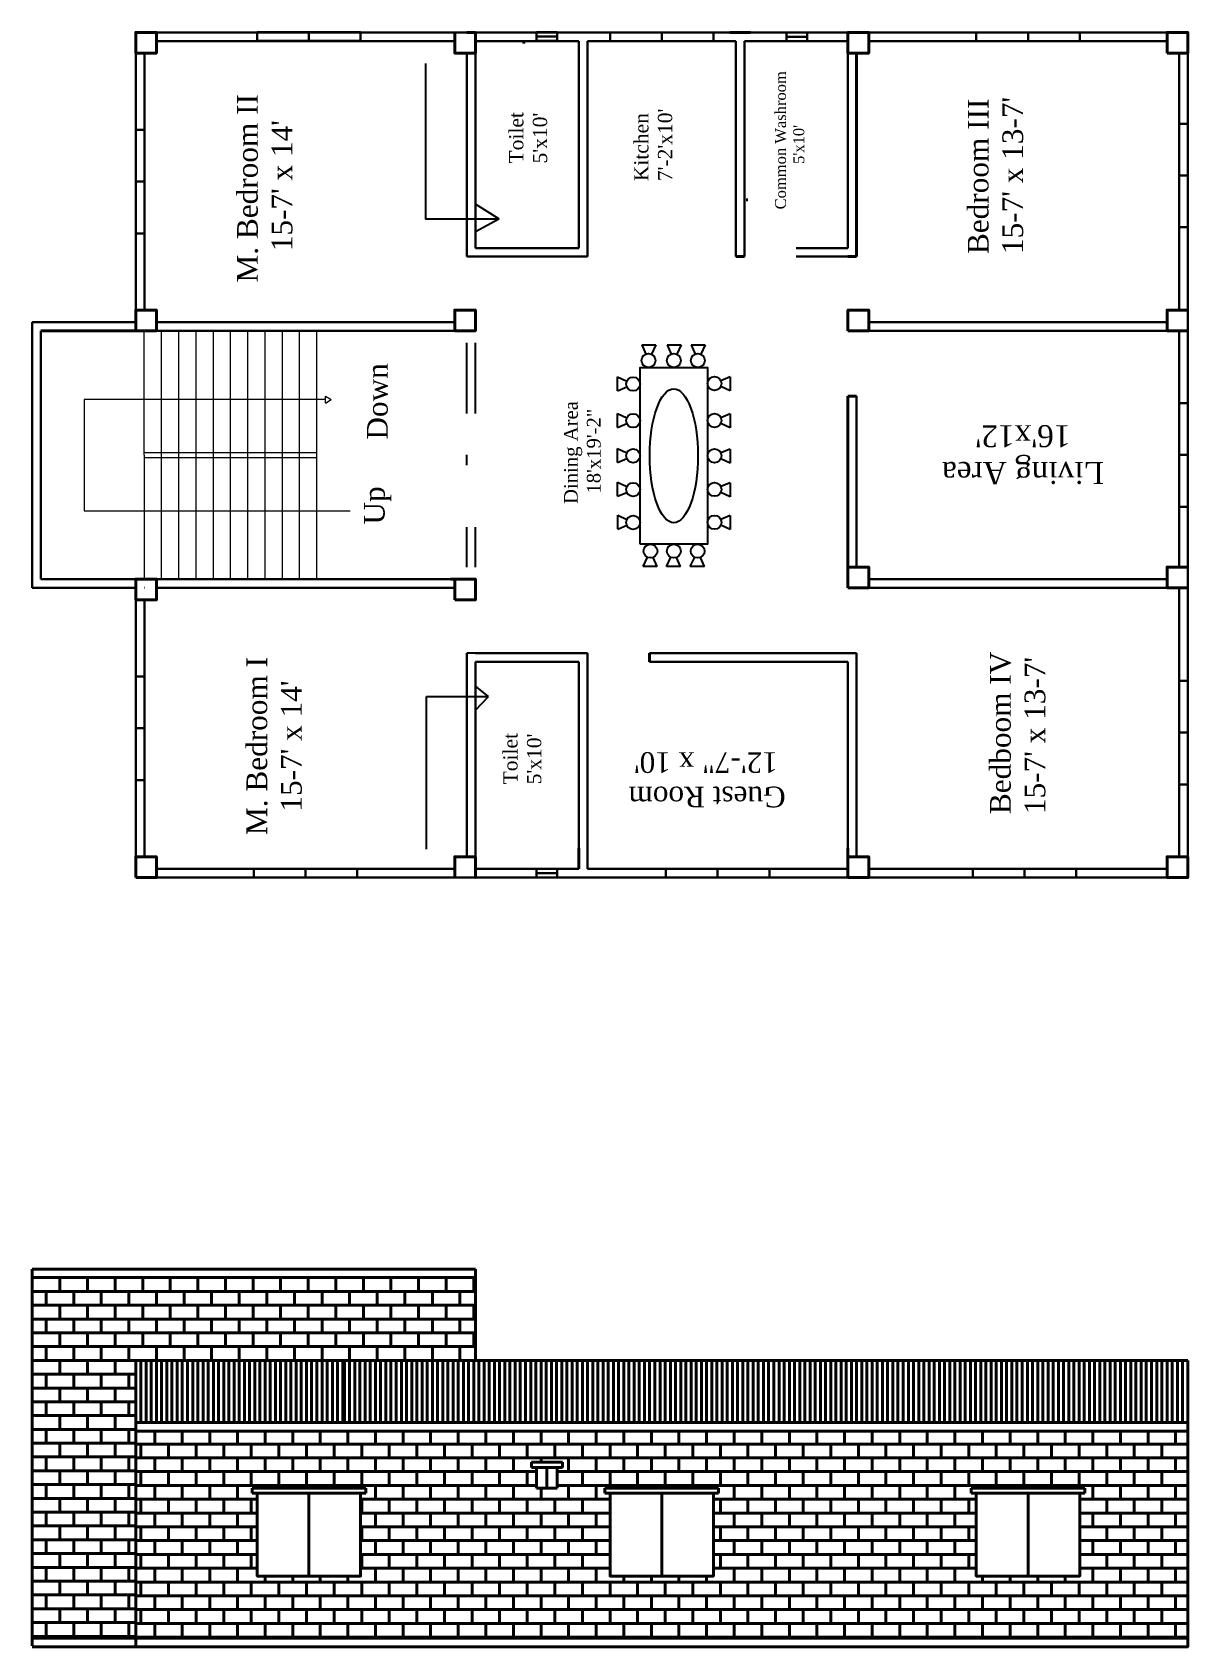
# Model space of a CAD drawing. Header units: inches. Extents: x -79350 to 491628, y -93215 to 155882.
# Drawn here: x -36423 to -35753, y -12134 to -11197 of the extents above; entities that cross this region are included whole.
import ezdxf

# ---------------------------------------------------------------- set-up
doc = ezdxf.new("R2010")
doc.units = ezdxf.units.IN
doc.header["$MEASUREMENT"] = 0
doc.layers.get('0').update_dxf_attribs({"lineweight": 30})
for name, color, linetype, lineweight in [('Column', 1, 'Continuous', 30), ('Letter', 7, 'Continuous', 20), ('LINE', 7, 'Continuous', 20)]:
    doc.layers.add(name, color=color, linetype=linetype, lineweight=lineweight)
doc.layers.add('Door', color=7, linetype='Continuous', lineweight=40, true_color=0x763422)
doc.layers.add('Window', color=7, linetype='Continuous', lineweight=30, true_color=0x6b99dd)
for name, color, linetype in [('Furnitures', 30, 'Continuous'), ('Stairs', 7, 'Continuous'), ('Wall', 7, 'Continuous')]:
    doc.layers.add(name, color=color, linetype=linetype)
doc.styles.get("Standard").update_dxf_attribs({"font": 'times.ttf', "height": 12})

msp = doc.modelspace()

# ---------------------------------------------------------------- hatches: boundary and pattern name
at = {"layer": 'LINE', "linetype": 'ByBlock', "lineweight": 40, "true_color": 0xcba65d}
h = msp.add_hatch(dxfattribs=at)
h.set_pattern_fill('AR-B816', color=43)
h.set_pattern_definition([(0, (1841, 0.5), (0, 8), []), (90, (1841, 0.5), (-8, 8), [8, -8])])
h.paths.add_polyline_path([(-36423, -11919.5), (-36423, -12128.5), (-36363, -12128.5), (-36363, -12008.5), (-36363, -12003.5), (-36363, -11967.5), (-36243, -11967.5), (-36166, -11967.5), (-36166, -11919.5)])
h = msp.add_hatch(dxfattribs=at)
h.set_pattern_fill('AR-B816', color=43)
h.paths.add_polyline_path([(-35753, -12008.5), (-36363, -12008.5), (-36363, -12128.5), (-35753, -12128.5)])
h.paths.add_polyline_path([(-36025, -12041.5), (-36025, -12044.5), (-36028, -12044.5), (-36028, -12092.5), (-36088, -12092.5), (-36088, -12044.5), (-36091, -12044.5), (-36091, -12041.5)], flags=16)
h.paths.add_polyline_path([(-36115.59, -12026.5), (-36115.59, -12029.5), (-36118.59, -12029.5), (-36118.59, -12041.5), (-36130.59, -12041.5), (-36130.59, -12029.5), (-36133.59, -12029.5), (-36133.59, -12026.5)], flags=16)
h.paths.add_polyline_path([(-36229.59, -12041.5), (-36229.59, -12044.5), (-36232.59, -12044.5), (-36232.59, -12092.5), (-36292.59, -12092.5), (-36292.59, -12044.5), (-36295.59, -12044.5), (-36295.59, -12041.5)], flags=16)
h.paths.add_polyline_path([(-35878.59, -12041.5), (-35812.59, -12041.5), (-35812.59, -12044.5), (-35815.59, -12044.5), (-35815.59, -12092.5), (-35875.59, -12092.5), (-35875.59, -12044.5), (-35878.59, -12044.5)], flags=16)

# ---------------------------------------------------------------- linework, layer by layer
for p, q in [((-36363, -11202.5), (-36363, -11197.5)), ((-36358, -11197.5), (-36363, -11197.5)), ((-36363, -11202.5), (-36363, -11365.5)), ((-35758, -11197.5), (-36358, -11197.5)), ((-36178, -11202.5), (-36351, -11202.5)), ((-36106, -11202.5), (-36166, -11202.5)), ((-36106, -11202.5), (-36106, -11322.5)), ((-36015, -11202.5), (-36101, -11202.5)), ((-36101, -11202.5), (-36101, -11327.5)), ((-36015, -11327.5), (-36015, -11202.5)), ((-36010, -11327.5), (-36010, -11202.5)), ((-36006.5, -11202.5), (-36010, -11202.5)), ((-35950, -11202.5), (-36006.5, -11202.5)), ((-35950, -11322.5), (-35950, -11202.5)), ((-35765, -11202.5), (-35938, -11202.5)), ((-35758, -11197.5), (-35753, -11197.5)), ((-35753, -11202.5), (-35753, -11197.5)), ((-35753, -11682.5), (-35753, -11202.5)), ((-36358, -11209.5), (-36358, -11358.5)), ((-36171, -11209.5), (-36171, -11327.5)), ((-36166, -11209.5), (-36166, -11322.5)), ((-35758, -11358.5), (-35758, -11209.5)), ((-36166, -11226.5), (-36166, -11322.5)), ((-36166, -11322.5), (-36106, -11322.5)), ((-35980, -11322.5), (-35950, -11322.5)), ((-36171, -11327.5), (-36101, -11327.5)), ((-35980, -11327.5), (-35950, -11327.5)), ((-36363, -11365.5), (-36423, -11365.5)), ((-36423, -11519.5), (-36423, -11365.5)), ((-36423, -11370.5), (-36423, -11370.5)), ((-36418, -11514.5), (-36418, -11370.5)), ((-36363, -11370.5), (-36358, -11370.5)), ((-36171, -11370.5), (-36358, -11370.5)), ((-36178, -11365.5), (-36351, -11365.5)), ((-35950, -11370.5), (-35950, -11365.5)), ((-35758, -11370.5), (-35945, -11370.5)), ((-35765, -11365.5), (-35938, -11365.5)), ((-35758, -11507.5), (-35758, -11370.5)), ((-35945, -11507.5), (-35945, -11408.49)), ((-36363, -11519.5), (-36423, -11519.5)), ((-36363, -11514.5), (-36418.04, -11514.5)), ((-36363, -11514.5), (-36358, -11514.5)), ((-36358, -11514.5), (-36171, -11514.5)), ((-36351, -11519.5), (-36178, -11519.5)), ((-36171, -11514.5), (-36171, -11514.62)), ((-35950, -11519.51), (-35950, -11514.5)), ((-35938, -11514.5), (-35765, -11514.5)), ((-35938, -11519.5), (-35765, -11519.5)), ((-35758, -11675.5), (-35758, -11519.5)), ((-36363, -11526.5), (-36363, -11682.5)), ((-36358, -11526.5), (-36358, -11675.5)), ((-36171, -11557.5), (-36171, -11658.5)), ((-36166, -11557.5), (-36101, -11557.5)), ((-36101, -11682.5), (-36101, -11557.5)), ((-36065, -11557.5), (-35945.04, -11557.5)), ((-35945, -11675.5), (-35945, -11557.5)), ((-36171, -11675.5), (-36171, -11562.5)), ((-36166, -11562.5), (-36166, -11659.17)), ((-36166, -11675.5), (-36166, -11562.5)), ((-36166, -11562.5), (-36106, -11562.5)), ((-36106, -11682.5), (-36106, -11562.5)), ((-36065, -11562.5), (-35950, -11562.5)), ((-35950, -11682.5), (-35950, -11562.5)), ((-36363, -11682.5), (-36363, -11687.5)), ((-36358, -11687.5), (-36363, -11687.5)), ((-36358, -11687.5), (-35758, -11687.5)), ((-36351, -11682.5), (-36178, -11682.5)), ((-36166, -11682.5), (-36106, -11682.5)), ((-36101, -11682.5), (-35950, -11682.5)), ((-35938, -11682.5), (-35765, -11682.5)), ((-35758, -11687.5), (-35753, -11687.5)), ((-35753, -11682.5), (-35753, -11687.5))]:
    msp.add_line(p, q)
at = {"lineweight": 20}
for p, q in [((-36358, -11514.5), (-36358.04, -11370.5)), ((-36348, -11514.5), (-36348, -11370.5)), ((-36338, -11514.5), (-36338, -11370.5)), ((-36328, -11514.5), (-36328, -11370.5)), ((-36318, -11514.5), (-36318, -11370.5)), ((-36308, -11514.5), (-36308, -11370.5)), ((-36298, -11514.5), (-36298, -11370.5)), ((-36288, -11514.5), (-36288, -11370.5)), ((-36278, -11514.5), (-36278, -11370.5)), ((-36268, -11514.5), (-36268, -11370.5)), ((-36258, -11514.5), (-36258, -11370.5)), ((-36253.03, -11410.4), (-36392.93, -11410.4)), ((-36392.93, -11410.4), (-36392.93, -11474.89)), ((-36253.03, -11412.44), (-36253.03, -11408.4)), ((-36253.03, -11408.4), (-36249.6, -11410.4)), ((-36253.03, -11412.44), (-36249.6, -11410.4)), ((-36358, -11441), (-36258, -11441)), ((-36358, -11444), (-36258, -11444)), ((-36392.93, -11474.89), (-36238.76, -11474.89))]:
    msp.add_line(p, q, dxfattribs=at)
at = {"color": 39, "lineweight": 25, "true_color": 0x633d32}
for p, q in [((-36069.57, -11378.72), (-36061.43, -11378.72)), ((-36069.57, -11378.72), (-36067.27, -11384.02)), ((-36061.43, -11378.72), (-36063.96, -11384.07)), ((-36054.89, -11378.72), (-36046.75, -11378.72)), ((-36054.89, -11378.72), (-36052.59, -11384.02)), ((-36046.75, -11378.72), (-36049.29, -11384.07)), ((-36040.93, -11378.72), (-36032.79, -11378.72)), ((-36040.93, -11378.72), (-36038.63, -11384.02)), ((-36032.79, -11378.72), (-36035.32, -11384.07)), ((-36083.6, -11405.25), (-36083.6, -11397.12)), ((-36083.6, -11397.12), (-36078.24, -11399.65)), ((-36018.4, -11397.21), (-36023.71, -11399.51)), ((-36018.4, -11397.21), (-36018.4, -11405.35)), ((-36083.6, -11405.25), (-36078.29, -11402.95)), ((-36018.4, -11405.35), (-36023.76, -11402.82)), ((-36083.6, -11426.5), (-36083.6, -11418.37)), ((-36083.6, -11418.37), (-36078.24, -11420.9)), ((-36018.4, -11418.59), (-36023.71, -11420.89)), ((-36018.4, -11418.59), (-36018.4, -11426.73)), ((-36083.6, -11426.5), (-36078.29, -11424.21)), ((-36018.4, -11426.73), (-36023.76, -11424.2)), ((-36083.6, -11446.85), (-36083.6, -11438.71)), ((-36083.6, -11438.71), (-36078.24, -11441.24)), ((-36083.6, -11446.85), (-36078.29, -11444.55)), ((-36018.4, -11447.2), (-36023.76, -11444.67)), ((-36018.4, -11439.07), (-36023.71, -11441.36)), ((-36018.4, -11439.07), (-36018.4, -11447.2)), ((-36083.6, -11466.48), (-36083.6, -11458.35)), ((-36083.6, -11458.35), (-36078.24, -11460.88)), ((-36083.6, -11466.48), (-36078.29, -11464.19)), ((-36018.4, -11466.71), (-36023.76, -11464.18)), ((-36018.4, -11458.57), (-36023.71, -11460.87)), ((-36018.4, -11458.57), (-36018.4, -11466.71)), ((-36083.55, -11485.58), (-36083.55, -11477.44)), ((-36083.55, -11477.44), (-36078.2, -11479.97)), ((-36083.55, -11485.58), (-36078.25, -11483.28)), ((-36018.4, -11485.81), (-36023.76, -11483.28)), ((-36018.4, -11477.68), (-36023.71, -11479.97)), ((-36018.4, -11477.68), (-36018.4, -11485.81)), ((-36068.8, -11507.2), (-36066.27, -11501.84)), ((-36060.67, -11507.2), (-36062.96, -11501.9)), ((-36055.24, -11507.2), (-36052.71, -11501.84)), ((-36047.11, -11507.2), (-36049.41, -11501.9)), ((-36041.43, -11507.2), (-36038.9, -11501.84)), ((-36033.29, -11507.2), (-36035.59, -11501.9)), ((-36060.67, -11507.2), (-36068.8, -11507.2)), ((-36047.11, -11507.2), (-36055.24, -11507.2)), ((-36033.29, -11507.2), (-36041.43, -11507.2))]:
    msp.add_line(p, q, dxfattribs=at)
at = {"color": 200, "lineweight": 20}
msp.add_line((-36249.6, -11410.4), (-36249.6, -11410.4), dxfattribs=at)
at = {"color": 39, "lineweight": 25, "true_color": 0x633d32}
msp.add_lwpolyline([(-36070.6, -11494.2), (-36070.6, -11391.71), (-36031.4, -11391.71), (-36031.4, -11494.2)], close=True, dxfattribs=at)
for centre in [(-36065.68, -11387.7), (-36051, -11387.7), (-36037.04, -11387.7), (-36074.61, -11401.36), (-36027.39, -11401.1), (-36074.61, -11422.61), (-36027.39, -11422.48), (-36074.61, -11442.96), (-36027.39, -11442.96), (-36074.61, -11462.59), (-36027.39, -11462.46), (-36074.57, -11481.69), (-36027.39, -11481.57), (-36064.56, -11498.21), (-36051, -11498.21), (-36037.18, -11498.21)]:
    msp.add_circle(centre, 4.01, dxfattribs=at)
at = {"layer": 'Column'}
for p, q in [((-36363, -11202.5), (-36363, -11197.5)), ((-36363, -11197.5), (-36358.04, -11197.5)), ((-36015, -11197.5), (-36010, -11197.5)), ((-35950, -11197.5), (-35945, -11197.5)), ((-35950, -11197.5), (-35950, -11202.5)), ((-35758, -11197.5), (-35753, -11197.5)), ((-35753, -11202.5), (-35753, -11197.5)), ((-36423, -11370.5), (-36423, -11370.5)), ((-36363, -11370.5), (-36363, -11365.5)), ((-36358.04, -11370.5), (-36363, -11370.5)), ((-36171.29, -11370.5), (-36166, -11370.5)), ((-35950, -11370.5), (-35950, -11365.5)), ((-35950, -11370.5), (-35945, -11370.5)), ((-35758, -11370.5), (-35753, -11370.5)), ((-36363, -11514.5), (-36358.04, -11514.5)), ((-36166, -11514.5), (-36171, -11514.5)), ((-35950, -11519.51), (-35950, -11514.5)), ((-36363, -11687.5), (-36363, -11682.5)), ((-36358.04, -11687.5), (-36363, -11687.5)), ((-36166.04, -11684.5), (-36166.04, -11687.5)), ((-35950, -11682.5), (-35950, -11687.5)), ((-35950, -11687.5), (-35945, -11687.5)), ((-35758, -11687.5), (-35753, -11687.5)), ((-35753, -11687.5), (-35753, -11682.5))]:
    msp.add_line(p, q, dxfattribs=at)
at = {"layer": 'Column', "lineweight": 40}
for p, q in [((-36358, -11197.5), (-36363, -11197.5)), ((-36006.5, -11197.5), (-36018.5, -11197.5)), ((-35941.5, -11197.5), (-35950, -11197.5)), ((-35765, -11197.5), (-35765, -11209.5)), ((-35753, -11197.5), (-35765, -11197.5)), ((-35753, -11209.5), (-35753, -11197.5)), ((-36363, -11209.5), (-36358, -11209.5)), ((-36174.5, -11209.5), (-36166, -11209.5)), ((-35950, -11209.5), (-35941.5, -11209.5)), ((-35765, -11209.5), (-35753, -11209.5)), ((-36358, -11358.5), (-36363, -11358.5)), ((-35765, -11362), (-35765, -11370.5)), ((-36363, -11370.5), (-36358, -11370.5)), ((-36358, -11514.5), (-36363, -11514.5)), ((-35765, -11514.5), (-35765, -11519.5)), ((-36363, -11526.5), (-36358, -11526.5)), ((-36363, -11675.5), (-36363, -11687.5)), ((-36351, -11675.5), (-36363, -11675.5)), ((-36351, -11687.5), (-36351, -11675.5)), ((-36166, -11675.5), (-36174.5, -11675.5)), ((-35941.5, -11675.5), (-35950, -11675.5)), ((-35765, -11675.5), (-35765, -11687.5)), ((-35753, -11675.5), (-35765, -11675.5)), ((-35753, -11687.5), (-35753, -11675.5)), ((-36363, -11687.5), (-36351, -11687.5)), ((-36166.04, -11687.5), (-36166, -11687.5)), ((-35950, -11687.5), (-35941.5, -11687.5)), ((-35765, -11687.5), (-35753, -11687.5))]:
    msp.add_line(p, q, dxfattribs=at)
at = {"layer": 'Column', "color": 7, "lineweight": 40}
for points in [[(-36363, -11209.5), (-36363, -11197.5), (-36351, -11197.5), (-36351, -11209.5)], [(-36363, -11209.5), (-36363, -11197.5), (-36351, -11197.5), (-36351, -11209.5)], [(-35950, -11209.5), (-35950, -11197.5), (-35938, -11197.5), (-35938, -11209.5)], [(-35765, -11209.5), (-35765, -11197.5), (-35753, -11197.5), (-35753, -11209.5)], [(-35765, -11209.5), (-35765, -11197.5), (-35753, -11197.5), (-35753, -11209.5)], [(-36363, -11370.5), (-36363, -11358.5), (-36351, -11358.5), (-36351, -11370.5)], [(-36363, -11370.5), (-36363, -11358.5), (-36351, -11358.5), (-36351, -11370.5)], [(-36178, -11370.5), (-36178, -11358.5), (-36166, -11358.5), (-36166, -11370.5)], [(-35950, -11370.5), (-35950, -11358.5), (-35938, -11358.5), (-35938, -11370.5)], [(-35950, -11519.5), (-35950, -11507.5), (-35938, -11507.5), (-35938, -11519.5)], [(-36363, -11526.5), (-36363, -11514.5), (-36351, -11514.5), (-36351, -11526.5)], [(-36363, -11526.5), (-36363, -11514.5), (-36351, -11514.5), (-36351, -11526.5)], [(-36178, -11526.5), (-36178, -11514.5), (-36166, -11514.5), (-36166, -11526.5)], [(-36166, -11670.5), (-36166, -11670.5)], [(-36363, -11687.5), (-36363, -11675.5), (-36351, -11675.5), (-36351, -11687.5)], [(-35950, -11687.5), (-35950, -11675.5), (-35938, -11675.5), (-35938, -11687.5)], [(-35950, -11687.5), (-35950, -11675.5), (-35938, -11675.5), (-35938, -11687.5)], [(-35765, -11687.5), (-35765, -11675.5), (-35753, -11675.5), (-35753, -11687.5)], [(-35765, -11687.5), (-35765, -11675.5), (-35753, -11675.5), (-35753, -11687.5)]]:
    msp.add_lwpolyline(points, close=True, dxfattribs=at)
for points in [[(-36166, -11197.5), (-36166, -11209.5), (-36178, -11209.5), (-36178, -11197.5)], [(-36018.5, -11197.5), (-36006.5, -11197.5)], [(-35753, -11370.5), (-35765, -11370.5), (-35765, -11358.5), (-35753, -11358.5)], [(-35753, -11519.5), (-35765, -11519.5), (-35765, -11507.5), (-35753, -11507.5)], [(-36180.5, -11514.5), (-36168.5, -11514.5)], [(-36168.5, -11526.5), (-36178, -11526.5)], [(-36106, -11682.5), (-36106, -11670.5)], [(-35950, -11682.5), (-35950, -11670.5)], [(-36178, -11682.5), (-36178, -11675.5)], [(-36178, -11687.5), (-36178, -11675.5), (-36166, -11675.5), (-36166, -11687.5), (-36166.04, -11687.5)], [(-36166, -11675.5), (-36166, -11682.5)], [(-35938, -11675.5), (-35938, -11682.5)]]:
    msp.add_lwpolyline(points, dxfattribs=at)
at = {"layer": 'Door'}
for p, q in [((-36171, -11197.5), (-36166, -11197.5)), ((-36138, -11203.92), (-36138, -11202.92)), ((-36008, -11294.5), (-36009, -11294.5)), ((-36171, -11370.5), (-36171.29, -11370.5)), ((-36171, -11370.5), (-36166, -11370.5)), ((-35950, -11365.5), (-35950, -11370.5)), ((-35950, -11370.5), (-35945, -11370.5)), ((-36171, -11514.5), (-36166, -11514.5)), ((-35950, -11514.5), (-35950, -11519.51)), ((-35950, -11519.51), (-35950, -11519.51)), ((-36166.04, -11687.5), (-36166.04, -11684.5))]:
    msp.add_line(p, q, dxfattribs=at)
msp.add_arc((-35948.39, -11518.23), 39.41, 274.88382, 274.93654, dxfattribs=at)
at = {"layer": 'Furnitures', "color": 39, "lineweight": 25, "true_color": 0x633d32}
msp.add_ellipse((-36051, -11442.96), major_axis=(0, 38.81), ratio=0.360547, dxfattribs=at)
at = {"layer": 'LINE', "lineweight": 40}
for p, q in [((-35945.04, -11209.5), (-35945.04, -11327.5)), ((-36015, -11327.5), (-36010, -11327.5)), ((-35945.04, -11327.5), (-35950, -11327.5)), ((-35950, -11327.5), (-35945.04, -11327.5)), ((-36418, -11370.5), (-36363, -11370.5)), ((-35950, -11514.5), (-35950, -11408.5)), ((-35950, -11408.5), (-35945, -11408.5)), ((-36065, -11557.5), (-36065, -11562.5))]:
    msp.add_line(p, q, dxfattribs=at)
at = {"layer": 'LINE', "linetype": 'ByBlock', "lineweight": 40}
for p, q in [((-36166, -11914.5), (-36423, -11914.5)), ((-36423, -11914.5), (-36423, -11919.5)), ((-36166, -11914.5), (-36166, -11919.5)), ((-36166, -11919.5), (-36423, -11919.5)), ((-36423, -11919.5), (-36423, -12133)), ((-36166, -11967.5), (-36166, -11919.5)), ((-35753, -12008.5), (-36363, -12008.5)), ((-36133.59, -12029.5), (-36133.59, -12026.5)), ((-36115.59, -12026.5), (-36133.59, -12026.5)), ((-36115.59, -12029.5), (-36115.59, -12026.5)), ((-36130.59, -12029.5), (-36133.59, -12029.5)), ((-36130.59, -12041.5), (-36130.59, -12029.5)), ((-36130.59, -12029.5), (-36118.59, -12029.5)), ((-36124.59, -12029.5), (-36124.59, -12041.5)), ((-36118.59, -12029.5), (-36118.59, -12041.5)), ((-36118.59, -12029.5), (-36115.59, -12029.5)), ((-36295.59, -12044.5), (-36295.59, -12041.5)), ((-36229.59, -12041.5), (-36295.59, -12041.5)), ((-36292.59, -12044.5), (-36295.59, -12044.5)), ((-36262.59, -12044.5), (-36262.59, -12092.5)), ((-36232.59, -12044.5), (-36229.59, -12044.5)), ((-36229.59, -12044.5), (-36229.59, -12041.5)), ((-36118.59, -12041.5), (-36130.59, -12041.5)), ((-36091, -12044.5), (-36091, -12041.5)), ((-36025, -12041.5), (-36091, -12041.5)), ((-36088, -12044.5), (-36091, -12044.5)), ((-36058, -12044.5), (-36058, -12092.5)), ((-36028, -12044.5), (-36025, -12044.5)), ((-36025, -12044.5), (-36025, -12041.5)), ((-35878.59, -12044.5), (-35878.59, -12041.5)), ((-35812.59, -12041.5), (-35878.59, -12041.5)), ((-35875.59, -12044.5), (-35878.59, -12044.5)), ((-35845.59, -12044.5), (-35845.59, -12092.5)), ((-35815.59, -12044.5), (-35812.59, -12044.5)), ((-35812.59, -12044.5), (-35812.59, -12041.5)), ((-36363, -12128.5), (-36423, -12128.5)), ((-35753, -12128.5), (-36363, -12128.5)), ((-36363, -12133.5), (-36423, -12133.5))]:
    msp.add_line(p, q, dxfattribs=at)
at = {"layer": 'LINE', "color": 135, "linetype": 'ByBlock', "lineweight": 40}
for p, q in [((-36243, -11967.5), (-36363, -11967.5)), ((-36363, -12003.5), (-36363, -11967.5)), ((-36360, -12003.5), (-36360, -11967.5)), ((-36360, -12003.5), (-36360, -11967.5)), ((-36357, -12003.5), (-36357, -11967.5)), ((-36354, -12003.5), (-36354, -11967.5)), ((-36351, -12003.5), (-36351, -11967.5)), ((-36348, -12003.5), (-36348, -11967.5)), ((-36348, -12003.5), (-36348, -11967.5)), ((-36345, -12003.5), (-36345, -11967.5)), ((-36345, -12003.5), (-36345, -11967.5)), ((-36342, -12003.5), (-36342, -11967.5)), ((-36339, -12003.5), (-36339, -11967.5)), ((-36336, -12003.5), (-36336, -11967.5)), ((-36333, -12003.5), (-36333, -11967.5)), ((-36333, -12003.5), (-36333, -11967.5)), ((-36330, -12003.5), (-36330, -11967.5)), ((-36327, -12003.5), (-36327, -11967.5)), ((-36324, -12003.5), (-36324, -11967.5)), ((-36321, -12003.5), (-36321, -11967.5)), ((-36318, -12003.5), (-36318, -11967.5)), ((-36318, -12003.5), (-36318, -11967.5)), ((-36315, -12003.5), (-36315, -11967.5)), ((-36312, -12003.5), (-36312, -11967.5)), ((-36309, -12003.5), (-36309, -11967.5)), ((-36306, -12003.5), (-36306, -11967.5)), ((-36303, -12003.5), (-36303, -11967.5)), ((-36303, -12003.5), (-36303, -11967.5)), ((-36300, -12003.5), (-36300, -11967.5)), ((-36297, -12003.5), (-36297, -11967.5)), ((-36294, -12003.5), (-36294, -11967.5)), ((-36291, -12003.5), (-36291, -11967.5)), ((-36291, -12003.5), (-36291, -11967.5)), ((-36288, -12003.5), (-36288, -11967.5)), ((-36288, -12003.5), (-36288, -11967.5)), ((-36285, -12003.5), (-36285, -11967.5)), ((-36282, -12003.5), (-36282, -11967.5)), ((-36279, -12003.5), (-36279, -11967.5)), ((-36276, -12003.5), (-36276, -11967.5)), ((-36276, -12003.5), (-36276, -11967.5)), ((-36273, -12003.5), (-36273, -11967.5)), ((-36270, -12003.5), (-36270, -11967.5)), ((-36267, -12003.5), (-36267, -11967.5)), ((-36264, -12003.5), (-36264, -11967.5)), ((-36261, -12003.5), (-36261, -11967.5)), ((-36261, -12003.5), (-36261, -11967.5)), ((-36258, -12003.5), (-36258, -11967.5)), ((-36255, -12003.5), (-36255, -11967.5)), ((-36252, -12003.5), (-36252, -11967.5)), ((-36249, -12003.5), (-36249, -11967.5)), ((-36246, -12003.5), (-36246, -11967.5)), ((-35753, -11967.5), (-36243, -11967.5)), ((-36243, -11967.5), (-36243, -12003.5)), ((-36243, -12003.5), (-36243, -11967.5)), ((-36242, -12003.5), (-36242, -11967.5)), ((-36242, -12003.5), (-36242, -11967.5)), ((-36239, -12003.5), (-36239, -11967.5)), ((-36236, -12003.5), (-36236, -11967.5)), ((-36233, -12003.5), (-36233, -11967.5)), ((-36230, -12003.5), (-36230, -11967.5)), ((-36227, -12003.5), (-36227, -11967.5)), ((-36227, -12003.5), (-36227, -11967.5)), ((-36224, -12003.5), (-36224, -11967.5)), ((-36221, -12003.5), (-36221, -11967.5)), ((-36218, -12003.5), (-36218, -11967.5)), ((-36215, -12003.5), (-36215, -11967.5)), ((-36212, -12003.5), (-36212, -11967.5)), ((-36212, -12003.5), (-36212, -11967.5)), ((-36209, -12003.5), (-36209, -11967.5)), ((-36206, -12003.5), (-36206, -11967.5)), ((-36203, -12003.5), (-36203, -11967.5)), ((-36200, -12003.5), (-36200, -11967.5)), ((-36200, -12003.5), (-36200, -11967.5)), ((-36197, -12003.5), (-36197, -11967.5)), ((-36197, -12003.5), (-36197, -11967.5)), ((-36194, -12003.5), (-36194, -11967.5)), ((-36191, -12003.5), (-36191, -11967.5)), ((-36188, -12003.5), (-36188, -11967.5)), ((-36185, -12003.5), (-36185, -11967.5)), ((-36185, -12003.5), (-36185, -11967.5)), ((-36182, -12003.5), (-36182, -11967.5)), ((-36179, -12003.5), (-36179, -11967.5)), ((-36176, -12003.5), (-36176, -11967.5)), ((-36173, -12003.5), (-36173, -11967.5)), ((-36170, -12003.5), (-36170, -11967.5)), ((-36170, -12003.5), (-36170, -11967.5)), ((-36167, -12003.5), (-36167, -11967.5)), ((-36164, -12003.5), (-36164, -11967.5)), ((-36161, -12003.5), (-36161, -11967.5)), ((-36158, -12003.5), (-36158, -11967.5)), ((-36155, -12003.5), (-36155, -11967.5)), ((-36155, -12003.5), (-36155, -11967.5)), ((-36152, -12003.5), (-36152, -11967.5)), ((-36149, -12003.5), (-36149, -11967.5)), ((-36146, -12003.5), (-36146, -11967.5)), ((-36143, -12003.5), (-36143, -11967.5)), ((-36143, -12003.5), (-36143, -11967.5)), ((-36140, -12003.5), (-36140, -11967.5)), ((-36140, -12003.5), (-36140, -11967.5)), ((-36137, -12003.5), (-36137, -11967.5)), ((-36134, -12003.5), (-36134, -11967.5)), ((-36131, -12003.5), (-36131, -11967.5)), ((-36128, -12003.5), (-36128, -11967.5)), ((-36128, -12003.5), (-36128, -11967.5)), ((-36125, -12003.5), (-36125, -11967.5)), ((-36122, -12003.5), (-36122, -11967.5)), ((-36119, -12003.5), (-36119, -11967.5)), ((-36116, -12003.5), (-36116, -11967.5)), ((-36113, -12003.5), (-36113, -11967.5)), ((-36113, -12003.5), (-36113, -11967.5)), ((-36110, -12003.5), (-36110, -11967.5)), ((-36107, -12003.5), (-36107, -11967.5)), ((-36104, -12003.5), (-36104, -11967.5)), ((-36101, -12003.5), (-36101, -11967.5)), ((-36098, -12003.5), (-36098, -11967.5)), ((-36098, -12003.5), (-36098, -11967.5)), ((-36095, -12003.5), (-36095, -11967.5)), ((-36092, -12003.5), (-36092, -11967.5)), ((-36089, -12003.5), (-36089, -11967.5)), ((-36086, -12003.5), (-36086, -11967.5)), ((-36086, -12003.5), (-36086, -11967.5)), ((-36083, -12003.5), (-36083, -11967.5)), ((-36083, -12003.5), (-36083, -11967.5)), ((-36080, -12003.5), (-36080, -11967.5)), ((-36077, -12003.5), (-36077, -11967.5)), ((-36074, -12003.5), (-36074, -11967.5)), ((-36071, -12003.5), (-36071, -11967.5)), ((-36071, -12003.5), (-36071, -11967.5)), ((-36068, -12003.5), (-36068, -11967.5)), ((-36065, -12003.5), (-36065, -11967.5)), ((-36062, -12003.5), (-36062, -11967.5)), ((-36059, -12003.5), (-36059, -11967.5)), ((-36056, -12003.5), (-36056, -11967.5)), ((-36056, -12003.5), (-36056, -11967.5)), ((-36053, -12003.5), (-36053, -11967.5)), ((-36050, -12003.5), (-36050, -11967.5)), ((-36047, -12003.5), (-36047, -11967.5)), ((-36044, -12003.5), (-36044, -11967.5)), ((-36041, -12003.5), (-36041, -11967.5)), ((-36041, -12003.5), (-36041, -11967.5)), ((-36038, -12003.5), (-36038, -11967.5)), ((-36035, -12003.5), (-36035, -11967.5)), ((-36032, -12003.5), (-36032, -11967.5)), ((-36029, -12003.5), (-36029, -11967.5)), ((-36029, -12003.5), (-36029, -11967.5)), ((-36026, -12003.5), (-36026, -11967.5)), ((-36026, -12003.5), (-36026, -11967.5)), ((-36023, -12003.5), (-36023, -11967.5)), ((-36020, -12003.5), (-36020, -11967.5)), ((-36017, -12003.5), (-36017, -11967.5)), ((-36014, -12003.5), (-36014, -11967.5)), ((-36014, -12003.5), (-36014, -11967.5)), ((-36011, -12003.5), (-36011, -11967.5)), ((-36008, -12003.5), (-36008, -11967.5)), ((-36005, -12003.5), (-36005, -11967.5)), ((-36002, -12003.5), (-36002, -11967.5)), ((-35999, -12003.5), (-35999, -11967.5)), ((-35999, -12003.5), (-35999, -11967.5)), ((-35996, -12003.5), (-35996, -11967.5)), ((-35993, -12003.5), (-35993, -11967.5)), ((-35990, -12003.5), (-35990, -11967.5)), ((-35987, -12003.5), (-35987, -11967.5)), ((-35984, -12003.5), (-35984, -11967.5)), ((-35984, -12003.5), (-35984, -11967.5)), ((-35981, -12003.5), (-35981, -11967.5)), ((-35978, -12003.5), (-35978, -11967.5)), ((-35975, -12003.5), (-35975, -11967.5)), ((-35972, -12003.5), (-35972, -11967.5)), ((-35972, -12003.5), (-35972, -11967.5)), ((-35969, -12003.5), (-35969, -11967.5)), ((-35969, -12003.5), (-35969, -11967.5)), ((-35966, -12003.5), (-35966, -11967.5)), ((-35963, -12003.5), (-35963, -11967.5)), ((-35960, -12003.5), (-35960, -11967.5)), ((-35957, -12003.5), (-35957, -11967.5)), ((-35957, -12003.5), (-35957, -11967.5)), ((-35954, -12003.5), (-35954, -11967.5)), ((-35951, -12003.5), (-35951, -11967.5)), ((-35948, -12003.5), (-35948, -11967.5)), ((-35945, -12003.5), (-35945, -11967.5)), ((-35942, -12003.5), (-35942, -11967.5)), ((-35942, -12003.5), (-35942, -11967.5)), ((-35939, -12003.5), (-35939, -11967.5)), ((-35936, -12003.5), (-35936, -11967.5)), ((-35933, -12003.5), (-35933, -11967.5)), ((-35930, -12003.5), (-35930, -11967.5)), ((-35927, -12003.5), (-35927, -11967.5)), ((-35927, -12003.5), (-35927, -11967.5)), ((-35924, -12003.5), (-35924, -11967.5)), ((-35921, -12003.5), (-35921, -11967.5)), ((-35918, -12003.5), (-35918, -11967.5)), ((-35915, -12003.5), (-35915, -11967.5)), ((-35915, -12003.5), (-35915, -11967.5)), ((-35912, -12003.5), (-35912, -11967.5)), ((-35912, -12003.5), (-35912, -11967.5)), ((-35909, -12003.5), (-35909, -11967.5)), ((-35906, -12003.5), (-35906, -11967.5)), ((-35903, -12003.5), (-35903, -11967.5)), ((-35900, -12003.5), (-35900, -11967.5)), ((-35900, -12003.5), (-35900, -11967.5)), ((-35897, -12003.5), (-35897, -11967.5)), ((-35894, -12003.5), (-35894, -11967.5)), ((-35891, -12003.5), (-35891, -11967.5)), ((-35888, -12003.5), (-35888, -11967.5)), ((-35885, -12003.5), (-35885, -11967.5)), ((-35885, -12003.5), (-35885, -11967.5)), ((-35882, -12003.5), (-35882, -11967.5)), ((-35879, -12003.5), (-35879, -11967.5)), ((-35876, -12003.5), (-35876, -11967.5)), ((-35873, -12003.5), (-35873, -11967.5)), ((-35870, -12003.5), (-35870, -11967.5)), ((-35870, -12003.5), (-35870, -11967.5)), ((-35867, -12003.5), (-35867, -11967.5)), ((-35864, -12003.5), (-35864, -11967.5)), ((-35861, -12003.5), (-35861, -11967.5)), ((-35858, -12003.5), (-35858, -11967.5)), ((-35858, -12003.5), (-35858, -11967.5)), ((-35855, -12003.5), (-35855, -11967.5)), ((-35855, -12003.5), (-35855, -11967.5)), ((-35852, -12003.5), (-35852, -11967.5)), ((-35849, -12003.5), (-35849, -11967.5)), ((-35846, -12003.5), (-35846, -11967.5)), ((-35843, -12003.5), (-35843, -11967.5)), ((-35843, -12003.5), (-35843, -11967.5)), ((-35840, -12003.5), (-35840, -11967.5)), ((-35837, -12003.5), (-35837, -11967.5)), ((-35834, -12003.5), (-35834, -11967.5)), ((-35831, -12003.5), (-35831, -11967.5)), ((-35828, -12003.5), (-35828, -11967.5)), ((-35828, -12003.5), (-35828, -11967.5)), ((-35825, -12003.5), (-35825, -11967.5)), ((-35822, -12003.5), (-35822, -11967.5)), ((-35819, -12003.5), (-35819, -11967.5)), ((-35816, -12003.5), (-35816, -11967.5)), ((-35813, -12003.5), (-35813, -11967.5)), ((-35813, -12003.5), (-35813, -11967.5)), ((-35810, -12003.5), (-35810, -11967.5)), ((-35807, -12003.5), (-35807, -11967.5)), ((-35804, -12003.5), (-35804, -11967.5)), ((-35801, -12003.5), (-35801, -11967.5)), ((-35801, -12003.5), (-35801, -11967.5)), ((-35798, -12003.5), (-35798, -11967.5)), ((-35798, -12003.5), (-35798, -11967.5)), ((-35795, -12003.5), (-35795, -11967.5)), ((-35792, -12003.5), (-35792, -11967.5)), ((-35789, -12003.5), (-35789, -11967.5)), ((-35786, -12003.5), (-35786, -11967.5)), ((-35786, -12003.5), (-35786, -11967.5)), ((-35783, -12003.5), (-35783, -11967.5)), ((-35780, -12003.5), (-35780, -11967.5)), ((-35777, -12003.5), (-35777, -11967.5)), ((-35774, -12003.5), (-35774, -11967.5)), ((-35771, -12003.5), (-35771, -11967.5)), ((-35771, -12003.5), (-35771, -11967.5)), ((-35768, -12003.5), (-35768, -11967.5)), ((-35765, -12003.5), (-35765, -11967.5)), ((-35762, -12003.5), (-35762, -11967.5)), ((-35759, -12003.5), (-35759, -11967.5)), ((-35756, -12003.5), (-35756, -11967.5)), ((-35753, -12003.5), (-35753, -11967.5))]:
    msp.add_line(p, q, dxfattribs=at)
at = {"layer": 'LINE', "linetype": 'ByBlock', "lineweight": 40}
for points in [[(-35753, -12003.5), (-36363, -12003.5), (-36363, -12008.5), (-35753, -12008.5)], [(-35753, -12008.5), (-36363, -12008.5), (-36363, -12128.5), (-35753, -12128.5)], [(-36232.59, -12044.5), (-36292.59, -12044.5), (-36292.59, -12092.5), (-36232.59, -12092.5)], [(-36028, -12044.5), (-36088, -12044.5), (-36088, -12092.5), (-36028, -12092.5)], [(-35815.59, -12044.5), (-35875.59, -12044.5), (-35875.59, -12092.5), (-35815.59, -12092.5)], [(-35753, -12128.5), (-36363, -12128.5), (-36363, -12133.5), (-35753, -12133.5)]]:
    msp.add_lwpolyline(points, close=True, dxfattribs=at)
at = {"layer": 'Wall'}
for p, q in [((-36166, -11209.5), (-36166, -11202.5)), ((-35945.04, -11322.5), (-35945.04, -11209.5)), ((-36423, -11365.5), (-36423, -11365.5)), ((-36423, -11365.5), (-36423, -11370.5)), ((-36171, -11418.5), (-36171, -11377.5)), ((-36166, -11418.5), (-36166, -11377.5)), ((-35950, -11514.5), (-35950, -11408.5)), ((-35945.04, -11408.5), (-35950, -11408.5)), ((-36171, -11448.42), (-36171, -11442.5)), ((-36171, -11507.5), (-36171, -11484.42)), ((-36166, -11507.5), (-36166, -11484.42)), ((-36423, -11519.5), (-36423, -11514.5)), ((-36418.04, -11519.5), (-36423, -11519.5)), ((-36358, -11519.62), (-36358.04, -11519.62)), ((-36166, -11557.5), (-36171, -11557.5)), ((-36065, -11562.5), (-36065, -11557.5)), ((-36158.5, -11582.5), (-36166, -11576.5)), ((-36166, -11576.5), (-36166, -11590.5)), ((-36194.5, -11671), (-36194.5, -11582.5)), ((-36194.5, -11582.5), (-36158.5, -11582.5)), ((-36166, -11590.5), (-36158.5, -11582.5)), ((-36166, -11675.5), (-36166, -11682.5))]:
    msp.add_line(p, q, dxfattribs=at)
at = {"layer": 'Wall', "color": 1, "lineweight": 40}
for p, q in [((-36171, -11514.5), (-36166, -11514.5)), ((-36166, -11687.5), (-36166.04, -11687.5)), ((-36166, -11682.5), (-36166, -11687.5))]:
    msp.add_line(p, q, dxfattribs=at)
at = {"layer": 'Wall'}
msp.add_lwpolyline([(-36195, -11215.5), (-36195, -11305.5), (-36152.5, -11305.5), (-36166, -11297), (-36166, -11313), (-36152.5, -11305.5)], dxfattribs=at)
at = {"layer": 'Window'}
for p, q in [((-36292.59, -11197.42), (-36232.59, -11197.42)), ((-36292.59, -11202.42), (-36292.59, -11197.42)), ((-36232.59, -11202.42), (-36292.59, -11202.42)), ((-36262.59, -11197.42), (-36262.59, -11202.42)), ((-36232.59, -11197.42), (-36232.59, -11202.42)), ((-36130.59, -11197.42), (-36118.59, -11197.42)), ((-36130.59, -11202.42), (-36130.59, -11197.42)), ((-36130.59, -11197.42), (-36118.59, -11197.42)), ((-36130.59, -11197.42), (-36118.59, -11197.42)), ((-36130.59, -11197.42), (-36118.59, -11197.42)), ((-36130.59, -11199.92), (-36118.59, -11199.92)), ((-36118.59, -11202.42), (-36130.59, -11202.42)), ((-36130.59, -11202.42), (-36118.59, -11202.42)), ((-36118.59, -11197.42), (-36118.59, -11202.42)), ((-36088, -11202.5), (-36088, -11197.5)), ((-36088, -11197.5), (-36028, -11197.5)), ((-36028, -11202.5), (-36088, -11202.5)), ((-36058, -11202.5), (-36058, -11197.5)), ((-36028, -11197.5), (-36033, -11197.5)), ((-36028, -11197.5), (-36028, -11202.5)), ((-35985.59, -11197.5), (-35973.59, -11197.5)), ((-35985.59, -11202.5), (-35985.59, -11197.5)), ((-35985.59, -11197.5), (-35973.59, -11197.5)), ((-35985.59, -11197.5), (-35973.59, -11197.5)), ((-35985.59, -11197.5), (-35973.59, -11197.5)), ((-35985.59, -11200), (-35973.59, -11200)), ((-35973.59, -11202.5), (-35985.59, -11202.5)), ((-35985.59, -11202.5), (-35973.59, -11202.5)), ((-35973.59, -11197.5), (-35973.59, -11202.5)), ((-35875.59, -11197.5), (-35815.59, -11197.5)), ((-35875.59, -11202.5), (-35875.59, -11197.5)), ((-35815.59, -11202.5), (-35875.59, -11202.5)), ((-35845.59, -11197.5), (-35845.59, -11202.5)), ((-35815.59, -11197.5), (-35815.59, -11202.5)), ((-35758, -11310.42), (-35758, -11250.42)), ((-35758, -11250.42), (-35753, -11250.42)), ((-35753, -11250.42), (-35753, -11310.42)), ((-36363, -11314), (-36363, -11254)), ((-36363, -11254), (-36358, -11254)), ((-36358, -11254), (-36358, -11314)), ((-36363, -11284), (-36358, -11284)), ((-35758, -11280.42), (-35753, -11280.42)), ((-36358, -11314), (-36363, -11314)), ((-35753, -11310.42), (-35758, -11310.42)), ((-35758, -11472.5), (-35758, -11412.5)), ((-35758, -11412.5), (-35753, -11412.5)), ((-35753, -11412.5), (-35753, -11472.5)), ((-35758, -11442.5), (-35753, -11442.5)), ((-35753, -11472.5), (-35758, -11472.5)), ((-36363, -11631), (-36363, -11571)), ((-36363, -11571), (-36358, -11571)), ((-36358, -11571), (-36358, -11631)), ((-35758, -11633.5), (-35758, -11573.5)), ((-35758, -11573.5), (-35753, -11573.5)), ((-35753, -11573.5), (-35753, -11633.5)), ((-36363, -11601), (-36358, -11601)), ((-35758, -11603.5), (-35753, -11603.5)), ((-36358, -11631), (-36363, -11631)), ((-35753, -11633.5), (-35758, -11633.5)), ((-36294.59, -11682.5), (-36234.59, -11682.5)), ((-36294.59, -11687.5), (-36294.59, -11682.5)), ((-36234.59, -11687.5), (-36294.59, -11687.5)), ((-36264.59, -11682.5), (-36264.59, -11687.5)), ((-36234.59, -11682.5), (-36234.59, -11687.5)), ((-36130.59, -11687.5), (-36130.59, -11682.5)), ((-36130.59, -11682.5), (-36118.59, -11682.5)), ((-36130.59, -11685), (-36118.59, -11685)), ((-36130.59, -11687.5), (-36118.59, -11687.5)), ((-36118.59, -11682.5), (-36118.59, -11687.5)), ((-36055.59, -11682.5), (-35995.59, -11682.5)), ((-36055.59, -11687.5), (-36055.59, -11682.5)), ((-35995.59, -11687.5), (-36055.59, -11687.5)), ((-36025.59, -11682.5), (-36025.59, -11687.5)), ((-35995.59, -11682.5), (-35995.59, -11687.5)), ((-35877.59, -11682.5), (-35817.59, -11682.5)), ((-35877.59, -11687.5), (-35877.59, -11682.5)), ((-35817.59, -11687.5), (-35877.59, -11687.5)), ((-35847.59, -11682.5), (-35847.59, -11687.5)), ((-35817.59, -11682.5), (-35817.59, -11687.5))]:
    msp.add_line(p, q, dxfattribs=at)

# ---------------------------------------------------------------- texts
at = {"layer": 'Letter', "attachment_point": 1}
for s, width, gutter_width, heights, insert, char_height, rotation in [("Common Washroom^J           5'x10'", 93.1404, 31.73, [17.19], (-35992.29, -11300.11), 6.3452, 90), ("M. Bedroom II^J    15-7' x 14'", 143.7063, 60, [47.61], (-36304.22, -11342.5), 12, 90), ("       Kitchen^J       7'-2'x10'", 97.678, 41.31, [0], (-36073.98, -11305.61), 8.2616, 90), ("Bedroom III^J15-7' x 13-7'", 143.7063, 60, [47.61], (-35880.5, -11326), 12, 90), ("Toilet^J5'x10'", 97.678, 41.31, [0], (-36146.5, -11273.5), 8.2616, 90), ('Dining Area ^J  18\'x19\'-2"', 95.1702, 39.74, [31.53], (-36114.65, -11470.92), 7.9471, 90), ("Living Area ^J    16'x12'", 153.1953, 63.96, [50.75], (-35801.59, -11459.35), 12.7924, 180), ("M. Bedroom I^J   15-7' x 14'", 143.7063, 60, [47.61], (-36298.79, -11662.88), 12, 90), (" Bedboom IV^J 15-7' x 13-7'", 143.7063, 60, [47.61], (-35867.62, -11655.25), 12, 90), ("Toilet^J5'x10'", 97.678, 41.31, [0], (-36149.89, -11633.5), 8.2616, 90), ('Guest Room^J 12\'-7" x 10\'', 159.6277, 60, [0], (-35986.14, -11646.84), 12, 180)]:
    msp.add_mtext_dynamic_manual_height_columns(s, width=width, gutter_width=gutter_width, heights=heights, dxfattribs=dict(at, insert=insert, char_height=char_height, rotation=rotation))
at = {"layer": 'Stairs', "char_height": 12, "attachment_point": 1, "rotation": 90}
for s, width, insert in [('Down', 86.0171, (-36228.9, -11433.62)), ('Up', 69.7229, (-36230.68, -11482.86))]:
    msp.add_mtext_dynamic_manual_height_columns(s, width=width, gutter_width=60, heights=[0], dxfattribs=dict(at, insert=insert))

doc.saveas('drawing.dxf')
